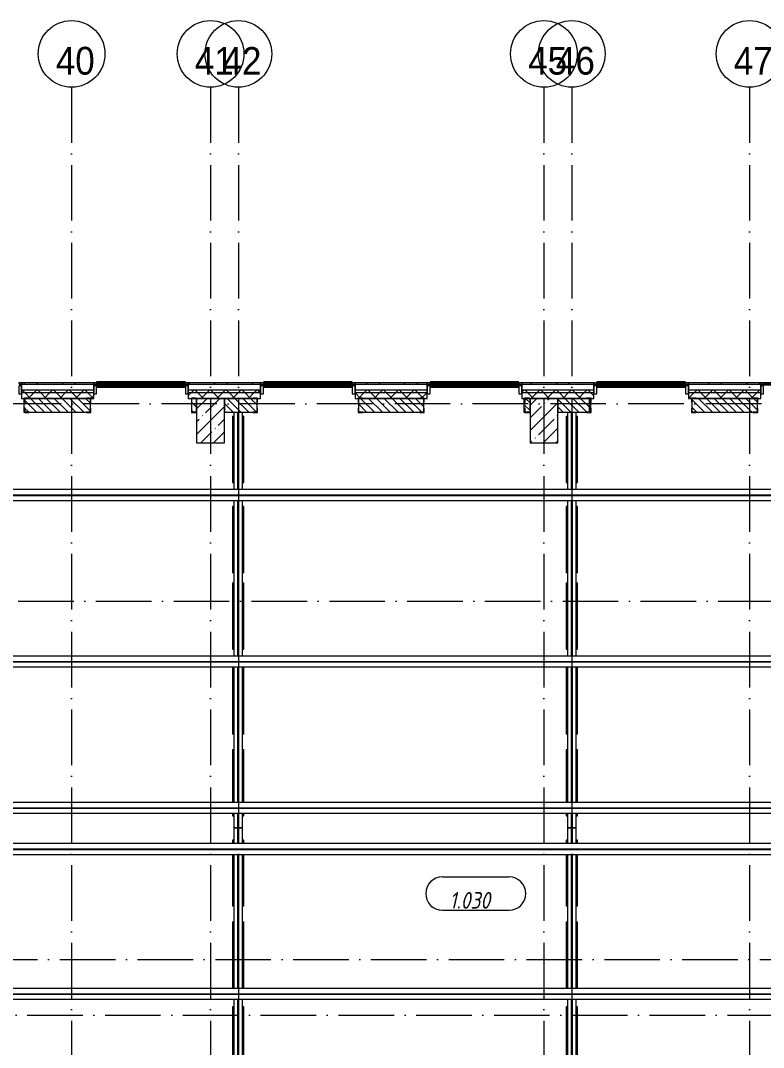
# Model space of a CAD drawing. Header units: millimetres. Extents: x -6467 to 106027, y -7090 to 195095.
# Drawn here: x 53689 to 67059, y 176613 to 195095 of the extents above; entities that cross this region are included whole.
import ezdxf

# ---------------------------------------------------------------- set-up
doc = ezdxf.new("R2010")
doc.units = ezdxf.units.MM
doc.linetypes.add('50_200_ШТРИХ_1Т_ш5_п1_п1_', pattern=[1400, 1000, -200, 0, -200])
for name, color, linetype, lineweight, true_color in [('A-AREA-IDEN-1', 7, 'Continuous', 9, 0xaaaaaa), ('A-GENM-1', 7, 'Continuous', 9, 0xaaaaaa), ('A-GENM-2', 7, 'Continuous', 20, 0xaaaaaa), ('A-WALL-2', 7, 'Continuous', 5, 0xaaaaaa), ('Оси-1', 7, 'Continuous', 20, 0xaaaaaa), ('Оси-2', 7, 'Continuous', 9, 0xaaaaaa), ('Оси-3', 7, '50_200_ШТРИХ_1Т_ш5_п1_п1_', 9, 0xaaaaaa)]:
    doc.layers.add(name, color=color, linetype=linetype, lineweight=lineweight, true_color=true_color)
for name, color, linetype, lineweight in [('A-DETL-1', 7, 'Continuous', 50), ('A-GLAZ-CWMG', 7, 'Continuous', 9), ('A-GLAZ-CWMG-1', 7, 'Continuous', 20), ('A-WALL', 7, 'Continuous', 5), ('A-WALL-FNSH-1', 7, 'Continuous', 5), ('I-WALL', 7, 'Continuous', 5), ('S-BEAM', 7, 'Continuous', 9), ('S-BEAM-1', 7, 'Continuous', 5), ('S-COLS', 7, 'Continuous', 9), ('S-COLS-1', 7, 'Continuous', 5)]:
    doc.layers.add(name, color=color, linetype=linetype, lineweight=lineweight)
doc.styles.add('Arial', font='arial.ttf', dxfattribs={"width": 0.9, "height": 500})
doc.styles.add('ISOCPEUR_I_1', font='isocpeui.ttf', dxfattribs={"width": 0.85, "height": 2.5})
pattern_1 = [(45, (109.45, 102614.03), (-141.42136, 141.42136), []), (135, (109.45, 102614.03), (-141.42136, -141.42136), [])]
pattern_2 = [(135, (109.45, 102614.03), (-70.71068, -70.71068), [])]
pattern_3 = [(45, (109.45, 102614.03), (-228.0985, 228.0985), []), (45, (337.55, 102614.03), (-228.0985, 228.0985), [403.225, -80.645, 6.706, -73.939])]

# ---------------------------------------------------------------- blocks, each defined once
blk = doc.blocks.new('250_Двутавр типа Ш _АСТО 20-93__НесКаркас_Балка_ - 30Ш2-29127591-АИ_План этажа Радиаторы_3')
at = {"layer": 'S-BEAM'}
for p, q in [((-12100, 100.5), (11900, 100.5)), ((-12100, -100.5), (11900, -100.5))]:
    blk.add_line(p, q, dxfattribs=at)
at = {"layer": 'S-BEAM-1'}
for p, q in [((11900, 4.5), (-12100, 4.5)), ((11900, -4.5), (-12100, -4.5))]:
    blk.add_line(p, q, dxfattribs=at)
blk = doc.blocks.new('250_Двутавр типа Ш _АСТО 20-93__НесКаркас_Балка_ - 30Ш2-29127592-АИ_План этажа Радиаторы_3')
at = {"layer": 'S-BEAM'}
for p, q in [((-12100, 100.5), (11900, 100.5)), ((-12100, -100.5), (11900, -100.5))]:
    blk.add_line(p, q, dxfattribs=at)
at = {"layer": 'S-BEAM-1'}
for p, q in [((11900, 4.5), (-12100, 4.5)), ((11900, -4.5), (-12100, -4.5))]:
    blk.add_line(p, q, dxfattribs=at)
blk = doc.blocks.new('250_Двутавр типа Ш _АСТО 20-93__НесКаркас_Балка_ - 30Ш2-29127593-АИ_План этажа Радиаторы_3')
at = {"layer": 'S-BEAM'}
for p, q in [((-12100, 100.5), (11900, 100.5)), ((-12100, -100.5), (11900, -100.5))]:
    blk.add_line(p, q, dxfattribs=at)
at = {"layer": 'S-BEAM-1'}
for p, q in [((11900, 4.5), (-12100, 4.5)), ((11900, -4.5), (-12100, -4.5))]:
    blk.add_line(p, q, dxfattribs=at)
blk = doc.blocks.new('250_Двутавр типа Ш _АСТО 20-93__НесКаркас_Балка_ - 30Ш2-29127594-АИ_План этажа Радиаторы_3')
at = {"layer": 'S-BEAM-1'}
for p, q in [((11900, 4.5), (-12100, 4.5)), ((11900, -4.5), (-12100, -4.5))]:
    blk.add_line(p, q, dxfattribs=at)
blk = doc.blocks.new('250_Двутавр типа Ш _АСТО 20-93__НесКаркас_Балка_ - 30Ш2-29127595-АИ_План этажа Радиаторы_3')
at = {"layer": 'S-BEAM'}
for p, q in [((-12100, 100.5), (11900, 100.5)), ((-12100, -100.5), (11900, -100.5))]:
    blk.add_line(p, q, dxfattribs=at)
at = {"layer": 'S-BEAM-1'}
for p, q in [((11900, 4.5), (-12100, 4.5)), ((11900, -4.5), (-12100, -4.5))]:
    blk.add_line(p, q, dxfattribs=at)
blk = doc.blocks.new('Ферма17 - Ферма-21404435-АИ_План этажа Радиаторы_3')
at = {"layer": 'S-BEAM'}
for p, q in [((57425, 84040), (57425, 85431)), ((57490, 84040), (57490, 85431)), ((57495, 84040), (57495, 85431)), ((57500, 85431), (57500, 84040)), ((57505, 85431), (57505, 84040)), ((57570, 85431), (57570, 84040)), ((57395, 85362), (57425, 85362)), ((57395, 85362), (57395, 84173)), ((57500, 85371), (57495, 85371)), ((57570, 85362), (57600, 85362)), ((57600, 84173), (57600, 85362)), ((57500, 85126), (57495, 85126)), ((57395, 84173), (57395, 84169)), ((57425, 84173), (57395, 84173)), ((57395, 84169), (57425, 84169)), ((57500, 84226), (57495, 84226)), ((57600, 84173), (57570, 84173)), ((57570, 84169), (57600, 84169)), ((57600, 84169), (57600, 84173)), ((57425, 83733), (57395, 83733)), ((57395, 83733), (57395, 83730)), ((57395, 83730), (57425, 83730)), ((57395, 83730), (57395, 82540)), ((57425, 81043), (57425, 83839)), ((57490, 81043), (57490, 83839)), ((57495, 81043), (57495, 83839)), ((57500, 83839), (57500, 81043)), ((57505, 83839), (57505, 81043)), ((57570, 83839), (57570, 81043)), ((57600, 83733), (57570, 83733)), ((57570, 83730), (57600, 83730)), ((57600, 83730), (57600, 83733)), ((57600, 82540), (57600, 83730)), ((57500, 83676), (57495, 83676)), ((57500, 82726), (57495, 82726)), ((57425, 82540), (57395, 82540)), ((57600, 82540), (57570, 82540)), ((57395, 82362), (57425, 82362)), ((57395, 82362), (57395, 81173)), ((57570, 82362), (57600, 82362)), ((57600, 81173), (57600, 82362)), ((57500, 82176), (57495, 82176)), ((57395, 81173), (57395, 81169)), ((57425, 81173), (57395, 81173)), ((57395, 81169), (57425, 81169)), ((57500, 81276), (57495, 81276)), ((57600, 81173), (57570, 81173)), ((57570, 81169), (57600, 81169)), ((57600, 81169), (57600, 81173)), ((57425, 80833), (57395, 80833)), ((57395, 80833), (57395, 80830)), ((57395, 80830), (57425, 80830)), ((57395, 80830), (57395, 79640)), ((57425, 78408), (57425, 80842)), ((57490, 78408), (57490, 80842)), ((57495, 78408), (57495, 80842)), ((57500, 80842), (57500, 78408)), ((57505, 80842), (57505, 78408)), ((57570, 80842), (57570, 78408)), ((57600, 80833), (57570, 80833)), ((57570, 80830), (57600, 80830)), ((57600, 80830), (57600, 80833)), ((57600, 79640), (57600, 80830)), ((57500, 80726), (57495, 80726)), ((57500, 79776), (57495, 79776)), ((57425, 79640), (57395, 79640)), ((57600, 79640), (57570, 79640)), ((57395, 79362), (57425, 79362)), ((57395, 79362), (57395, 78408)), ((57570, 79362), (57600, 79362)), ((57600, 78408), (57600, 79362)), ((57500, 79226), (57495, 79226)), ((57395, 78207), (57395, 78173)), ((57425, 77951), (57425, 78207)), ((57490, 77952), (57490, 78207)), ((57495, 77952), (57495, 78207)), ((57500, 78207), (57500, 77952)), ((57505, 78207), (57505, 77952)), ((57570, 78207), (57570, 77951)), ((57600, 78173), (57600, 78207)), ((57395, 78173), (57395, 78169)), ((57425, 78173), (57395, 78173)), ((57395, 78169), (57425, 78169)), ((57600, 78173), (57570, 78173)), ((57570, 78169), (57600, 78169)), ((57600, 78169), (57600, 78173)), ((57490, 77951), (57425, 77951)), ((57425, 77951), (57490, 77951)), ((57425, 77669), (57425, 77951)), ((57495, 77952), (57490, 77952)), ((57490, 77952), (57490, 77951)), ((57490, 77951), (57495, 77951)), ((57495, 77951), (57490, 77951)), ((57490, 77951), (57490, 77951)), ((57490, 77951), (57495, 77951)), ((57490, 77669), (57490, 77951)), ((57490, 77951), (57495, 77951)), ((57495, 77951), (57490, 77951)), ((57495, 77669), (57495, 77951)), ((57505, 77952), (57500, 77952)), ((57500, 77951), (57505, 77951)), ((57505, 77951), (57500, 77951)), ((57500, 77951), (57500, 77669)), ((57500, 77951), (57505, 77951)), ((57500, 77951), (57505, 77951)), ((57505, 77951), (57500, 77951)), ((57505, 77951), (57505, 77952)), ((57505, 77951), (57505, 77951)), ((57505, 77951), (57570, 77951)), ((57505, 77951), (57505, 77669)), ((57570, 77951), (57505, 77951)), ((57570, 77951), (57570, 77669)), ((57425, 77733), (57395, 77733)), ((57395, 77733), (57395, 77730)), ((57395, 77730), (57425, 77730)), ((57395, 77730), (57395, 77669)), ((57600, 77733), (57570, 77733)), ((57570, 77730), (57600, 77730)), ((57600, 77730), (57600, 77733)), ((57600, 77669), (57600, 77730)), ((57395, 77468), (57395, 76540)), ((57425, 75062), (57425, 77468)), ((57490, 75062), (57490, 77468)), ((57495, 75062), (57495, 77468)), ((57500, 77468), (57500, 75062)), ((57505, 77468), (57505, 75062)), ((57570, 77468), (57570, 75062)), ((57600, 76540), (57600, 77468)), ((57425, 76540), (57395, 76540)), ((57495, 76676), (57500, 76676)), ((57600, 76540), (57570, 76540)), ((57395, 76262), (57425, 76262)), ((57395, 76262), (57395, 75073)), ((57570, 76262), (57600, 76262)), ((57600, 75073), (57600, 76262)), ((57495, 76126), (57500, 76126)), ((57395, 75073), (57395, 75069)), ((57425, 75073), (57395, 75073)), ((57395, 75069), (57425, 75069)), ((57495, 75176), (57500, 75176)), ((57600, 75073), (57570, 75073)), ((57570, 75069), (57600, 75069)), ((57600, 75069), (57600, 75073)), ((57425, 72049), (57425, 74861)), ((57490, 72049), (57490, 74861)), ((57495, 72049), (57495, 74861)), ((57500, 74861), (57500, 72049)), ((57505, 74861), (57505, 72049)), ((57570, 74861), (57570, 72049)), ((57425, 74733), (57395, 74733)), ((57395, 74733), (57395, 74730)), ((57395, 74730), (57425, 74730)), ((57395, 74730), (57395, 73540)), ((57600, 74733), (57570, 74733)), ((57570, 74730), (57600, 74730)), ((57600, 74730), (57600, 74733)), ((57600, 73540), (57600, 74730)), ((57495, 74626), (57500, 74626)), ((57495, 73726), (57500, 73726)), ((57425, 73540), (57395, 73540)), ((57600, 73540), (57570, 73540)), ((57395, 73362), (57425, 73362)), ((57395, 73362), (57395, 72173)), ((57570, 73362), (57600, 73362)), ((57600, 72173), (57600, 73362)), ((57495, 73176), (57500, 73176)), ((57395, 72173), (57395, 72169)), ((57425, 72173), (57395, 72173)), ((57395, 72169), (57425, 72169)), ((57495, 72226), (57500, 72226)), ((57600, 72173), (57570, 72173)), ((57570, 72169), (57600, 72169)), ((57600, 72169), (57600, 72173)), ((57425, 71733), (57395, 71733)), ((57395, 71733), (57395, 71730)), ((57395, 71730), (57425, 71730)), ((57395, 71730), (57395, 70540)), ((57425, 70322), (57425, 71848)), ((57490, 70322), (57490, 71848)), ((57495, 70322), (57495, 71848)), ((57500, 71848), (57500, 70322)), ((57505, 71848), (57505, 70322)), ((57570, 71848), (57570, 70322)), ((57600, 71733), (57570, 71733)), ((57570, 71730), (57600, 71730)), ((57600, 71730), (57600, 71733)), ((57600, 70540), (57600, 71730)), ((57495, 71676), (57500, 71676)), ((57495, 70776), (57500, 70776)), ((57425, 70540), (57395, 70540)), ((57495, 70431), (57500, 70431)), ((57600, 70540), (57570, 70540))]:
    blk.add_line(p, q, dxfattribs=at)
blk = doc.blocks.new('Ферма22 - Ферма-21404845-АИ_План этажа Радиаторы_3')
at = {"layer": 'S-BEAM'}
for p, q in [((63430, 84040), (63430, 85431)), ((63495, 84040), (63495, 85431)), ((63500, 84040), (63500, 85431)), ((63505, 85431), (63505, 84040)), ((63510, 85431), (63510, 84040)), ((63575, 85431), (63575, 84040)), ((63400, 85362), (63430, 85362)), ((63400, 85362), (63400, 84173)), ((63505, 85371), (63500, 85371)), ((63575, 85362), (63605, 85362)), ((63605, 84173), (63605, 85362)), ((63505, 85126), (63500, 85126)), ((63400, 84173), (63400, 84169)), ((63430, 84173), (63400, 84173)), ((63400, 84169), (63430, 84169)), ((63505, 84226), (63500, 84226)), ((63605, 84173), (63575, 84173)), ((63575, 84169), (63605, 84169)), ((63605, 84169), (63605, 84173)), ((63430, 83733), (63400, 83733)), ((63400, 83733), (63400, 83730)), ((63400, 83730), (63430, 83730)), ((63400, 83730), (63400, 82540)), ((63430, 81043), (63430, 83839)), ((63495, 81043), (63495, 83839)), ((63500, 81043), (63500, 83839)), ((63505, 83839), (63505, 81043)), ((63510, 83839), (63510, 81043)), ((63575, 83839), (63575, 81043)), ((63605, 83733), (63575, 83733)), ((63575, 83730), (63605, 83730)), ((63605, 83730), (63605, 83733)), ((63605, 82540), (63605, 83730)), ((63505, 83676), (63500, 83676)), ((63505, 82726), (63500, 82726)), ((63430, 82540), (63400, 82540)), ((63605, 82540), (63575, 82540)), ((63400, 82362), (63430, 82362)), ((63400, 82362), (63400, 81173)), ((63575, 82362), (63605, 82362)), ((63605, 81173), (63605, 82362)), ((63505, 82176), (63500, 82176)), ((63400, 81173), (63400, 81169)), ((63430, 81173), (63400, 81173)), ((63400, 81169), (63430, 81169)), ((63505, 81276), (63500, 81276)), ((63605, 81173), (63575, 81173)), ((63575, 81169), (63605, 81169)), ((63605, 81169), (63605, 81173)), ((63430, 80833), (63400, 80833)), ((63400, 80833), (63400, 80830)), ((63400, 80830), (63430, 80830)), ((63400, 80830), (63400, 79640)), ((63430, 78408), (63430, 80842)), ((63495, 78408), (63495, 80842)), ((63500, 78408), (63500, 80842)), ((63505, 80842), (63505, 78408)), ((63510, 80842), (63510, 78408)), ((63575, 80842), (63575, 78408)), ((63605, 80833), (63575, 80833)), ((63575, 80830), (63605, 80830)), ((63605, 80830), (63605, 80833)), ((63605, 79640), (63605, 80830)), ((63505, 80726), (63500, 80726)), ((63505, 79776), (63500, 79776)), ((63430, 79640), (63400, 79640)), ((63605, 79640), (63575, 79640)), ((63400, 79362), (63430, 79362)), ((63400, 79362), (63400, 78408)), ((63575, 79362), (63605, 79362)), ((63605, 78408), (63605, 79362)), ((63505, 79226), (63500, 79226)), ((63400, 78207), (63400, 78173)), ((63430, 77951), (63430, 78207)), ((63495, 77952), (63495, 78207)), ((63500, 77952), (63500, 78207)), ((63505, 78207), (63505, 77952)), ((63510, 78207), (63510, 77952)), ((63575, 78207), (63575, 77951)), ((63605, 78173), (63605, 78207)), ((63400, 78173), (63400, 78169)), ((63430, 78173), (63400, 78173)), ((63400, 78169), (63430, 78169)), ((63605, 78173), (63575, 78173)), ((63575, 78169), (63605, 78169)), ((63605, 78169), (63605, 78173)), ((63495, 77951), (63430, 77951)), ((63430, 77951), (63495, 77951)), ((63430, 77669), (63430, 77951)), ((63500, 77952), (63495, 77952)), ((63495, 77952), (63495, 77951)), ((63495, 77951), (63500, 77951)), ((63500, 77951), (63495, 77951)), ((63495, 77951), (63495, 77951)), ((63495, 77951), (63500, 77951)), ((63495, 77669), (63495, 77951)), ((63495, 77951), (63500, 77951)), ((63500, 77951), (63495, 77951)), ((63500, 77669), (63500, 77951)), ((63510, 77952), (63505, 77952)), ((63505, 77951), (63510, 77951)), ((63510, 77951), (63505, 77951)), ((63505, 77951), (63505, 77669)), ((63505, 77951), (63510, 77951)), ((63505, 77951), (63510, 77951)), ((63510, 77951), (63505, 77951)), ((63510, 77951), (63510, 77952)), ((63510, 77951), (63510, 77951)), ((63510, 77951), (63575, 77951)), ((63510, 77951), (63510, 77669)), ((63575, 77951), (63510, 77951)), ((63575, 77951), (63575, 77669)), ((63430, 77733), (63400, 77733)), ((63400, 77733), (63400, 77730)), ((63400, 77730), (63430, 77730)), ((63400, 77730), (63400, 77669)), ((63605, 77733), (63575, 77733)), ((63575, 77730), (63605, 77730)), ((63605, 77730), (63605, 77733)), ((63605, 77669), (63605, 77730)), ((63400, 77468), (63400, 76540)), ((63430, 75062), (63430, 77468)), ((63495, 75062), (63495, 77468)), ((63500, 75062), (63500, 77468)), ((63505, 77468), (63505, 75062)), ((63510, 77468), (63510, 75062)), ((63575, 77468), (63575, 75062)), ((63605, 76540), (63605, 77468)), ((63430, 76540), (63400, 76540)), ((63500, 76676), (63505, 76676)), ((63605, 76540), (63575, 76540)), ((63400, 76262), (63430, 76262)), ((63400, 76262), (63400, 75073)), ((63575, 76262), (63605, 76262)), ((63605, 75073), (63605, 76262)), ((63500, 76126), (63505, 76126)), ((63400, 75073), (63400, 75069)), ((63430, 75073), (63400, 75073)), ((63400, 75069), (63430, 75069)), ((63500, 75176), (63505, 75176)), ((63605, 75073), (63575, 75073)), ((63575, 75069), (63605, 75069)), ((63605, 75069), (63605, 75073)), ((63430, 72049), (63430, 74861)), ((63495, 72049), (63495, 74861)), ((63500, 72049), (63500, 74861)), ((63505, 74861), (63505, 72049)), ((63510, 74861), (63510, 72049)), ((63575, 74861), (63575, 72049)), ((63430, 74733), (63400, 74733)), ((63400, 74733), (63400, 74730)), ((63400, 74730), (63430, 74730)), ((63400, 74730), (63400, 73540)), ((63605, 74733), (63575, 74733)), ((63575, 74730), (63605, 74730)), ((63605, 74730), (63605, 74733)), ((63605, 73540), (63605, 74730)), ((63500, 74626), (63505, 74626)), ((63500, 73726), (63505, 73726)), ((63430, 73540), (63400, 73540)), ((63605, 73540), (63575, 73540)), ((63400, 73362), (63430, 73362)), ((63400, 73362), (63400, 72173)), ((63575, 73362), (63605, 73362)), ((63605, 72173), (63605, 73362)), ((63500, 73176), (63505, 73176)), ((63400, 72173), (63400, 72169)), ((63430, 72173), (63400, 72173)), ((63400, 72169), (63430, 72169)), ((63500, 72226), (63505, 72226)), ((63605, 72173), (63575, 72173)), ((63575, 72169), (63605, 72169)), ((63605, 72169), (63605, 72173)), ((63430, 71733), (63400, 71733)), ((63400, 71733), (63400, 71730)), ((63400, 71730), (63430, 71730)), ((63400, 71730), (63400, 70540)), ((63430, 70322), (63430, 71848)), ((63495, 70322), (63495, 71848)), ((63500, 70322), (63500, 71848)), ((63505, 71848), (63505, 70322)), ((63510, 71848), (63510, 70322)), ((63575, 71848), (63575, 70322)), ((63605, 71733), (63575, 71733)), ((63575, 71730), (63605, 71730)), ((63605, 71730), (63605, 71733)), ((63605, 70540), (63605, 71730)), ((63500, 71676), (63505, 71676)), ((63500, 70776), (63505, 70776)), ((63430, 70540), (63400, 70540)), ((63500, 70431), (63505, 70431)), ((63605, 70540), (63575, 70540))]:
    blk.add_line(p, q, dxfattribs=at)
blk = doc.blocks.new('Прямоугольный импост - Импост структурный с накладкой - 180мм-22887934-АИ_План этажа Радиаторы_3')
at = {"layer": 'A-GLAZ-CWMG-1'}
for p, q in [((0, 17), (-50, 17)), ((-50, 17), (-50, 0)), ((-50, 0), (-40, 0)), ((-40, 0), (-40, -40)), ((-10, -40), (-10, 0)), ((-10, 0), (0, 0)), ((0, 0), (0, 17)), ((-40, -40), (-50, -40)), ((-50, -40), (-50, -180)), ((-50, -180), (0, -180)), ((0, -40), (-10, -40)), ((0, -180), (0, -40))]:
    blk.add_line(p, q, dxfattribs=at)
blk = doc.blocks.new('Прямоугольный импост - Импост структурный с накладкой - 180мм-22888003-АИ_План этажа Радиаторы_3')
at = {"layer": 'A-GLAZ-CWMG-1'}
for p, q in [((-50, 0), (-50, 17)), ((-50, 17), (0, 17)), ((-40, 0), (-50, 0)), ((-40, -40), (-40, 0)), ((0, 0), (-10, 0)), ((-10, 0), (-10, -40)), ((0, 17), (0, 0)), ((-50, -180), (-50, -40)), ((-50, -40), (-40, -40)), ((0, -180), (-50, -180)), ((-10, -40), (0, -40)), ((0, -40), (0, -180))]:
    blk.add_line(p, q, dxfattribs=at)
blk = doc.blocks.new('Фахверк _газобетон торцы_602 - Фахверк _газобетон торцы_-25582901-АИ_План этажа Радиаторы_3')
at = {"layer": 'A-GENM-2'}
for p, q in [((89406, 156989), (89325, 156989)), ((89325, 156989), (89325, 156983)), ((89325, 156983), (89400, 156983)), ((89400, 156983), (89400, 156908)), ((89406, 156908), (89406, 156989)), ((89400, 156733), (89325, 156733)), ((89325, 156733), (89325, 156727)), ((89325, 156727), (89406, 156727)), ((89400, 156908), (89406, 156908)), ((89406, 156808), (89400, 156808)), ((89400, 156808), (89400, 156733)), ((89406, 156727), (89406, 156808))]:
    blk.add_line(p, q, dxfattribs=at)
blk = doc.blocks.new('Фахверк _газобетон торцы_603 - Фахверк _газобетон торцы_-25582921-АИ_План этажа Радиаторы_3')
at = {"layer": 'A-GENM-2'}
for p, q in [((89406, 11135), (89325, 11135)), ((89325, 11135), (89325, 11129)), ((89325, 11129), (89400, 11129)), ((89400, 11129), (89400, 11054)), ((89406, 11054), (89406, 11135)), ((89400, 11054), (89406, 11054)), ((89400, 10954), (89400, 10879)), ((89406, 10954), (89400, 10954)), ((89406, 10873), (89406, 10954)), ((89400, 10879), (89325, 10879)), ((89325, 10879), (89325, 10873)), ((89325, 10873), (89406, 10873))]:
    blk.add_line(p, q, dxfattribs=at)
blk = doc.blocks.new('Фахверк _газобетон торцы_604 - Фахверк _газобетон торцы_-25582941-АИ_План этажа Радиаторы_3')
at = {"layer": 'A-GENM-2'}
for p, q in [((89406, 156989), (89325, 156989)), ((89325, 156989), (89325, 156983)), ((89325, 156983), (89400, 156983)), ((89400, 156983), (89400, 156908)), ((89406, 156908), (89406, 156989)), ((89400, 156733), (89325, 156733)), ((89325, 156733), (89325, 156727)), ((89325, 156727), (89406, 156727)), ((89400, 156908), (89406, 156908)), ((89406, 156808), (89400, 156808)), ((89400, 156808), (89400, 156733)), ((89406, 156727), (89406, 156808))]:
    blk.add_line(p, q, dxfattribs=at)
blk = doc.blocks.new('Фахверк _газобетон торцы_605 - Фахверк _газобетон торцы_-25582961-АИ_План этажа Радиаторы_3')
at = {"layer": 'A-GENM-2'}
for p, q in [((89406, 11135), (89325, 11135)), ((89325, 11135), (89325, 11129)), ((89325, 11129), (89400, 11129)), ((89400, 11129), (89400, 11054)), ((89406, 11054), (89406, 11135)), ((89400, 11054), (89406, 11054)), ((89400, 10954), (89400, 10879)), ((89406, 10954), (89400, 10954)), ((89406, 10873), (89406, 10954)), ((89400, 10879), (89325, 10879)), ((89325, 10879), (89325, 10873)), ((89325, 10873), (89406, 10873))]:
    blk.add_line(p, q, dxfattribs=at)
blk = doc.blocks.new('Фахверк _газобетон торцы_606 - Фахверк _газобетон торцы_-25582981-АИ_План этажа Радиаторы_3')
at = {"layer": 'A-GENM-2'}
for p, q in [((89406, 156989), (89325, 156989)), ((89325, 156989), (89325, 156983)), ((89325, 156983), (89400, 156983)), ((89400, 156983), (89400, 156908)), ((89406, 156908), (89406, 156989)), ((89400, 156733), (89325, 156733)), ((89325, 156733), (89325, 156727)), ((89325, 156727), (89406, 156727)), ((89400, 156908), (89406, 156908)), ((89406, 156808), (89400, 156808)), ((89400, 156808), (89400, 156733)), ((89406, 156727), (89406, 156808))]:
    blk.add_line(p, q, dxfattribs=at)
blk = doc.blocks.new('Фахверк _газобетон торцы_607 - Фахверк _газобетон торцы_-25583001-АИ_План этажа Радиаторы_3')
at = {"layer": 'A-GENM-2'}
for p, q in [((89406, 11135), (89325, 11135)), ((89325, 11135), (89325, 11129)), ((89325, 11129), (89400, 11129)), ((89400, 11129), (89400, 11054)), ((89406, 11054), (89406, 11135)), ((89400, 11054), (89406, 11054)), ((89400, 10954), (89400, 10879)), ((89406, 10954), (89400, 10954)), ((89406, 10873), (89406, 10954)), ((89400, 10879), (89325, 10879)), ((89325, 10879), (89325, 10873)), ((89325, 10873), (89406, 10873))]:
    blk.add_line(p, q, dxfattribs=at)
blk = doc.blocks.new('Фахверк _газобетон торцы_608 - Фахверк _газобетон торцы_-25583021-АИ_План этажа Радиаторы_3')
at = {"layer": 'A-GENM-2'}
for p, q in [((89406, 156989), (89325, 156989)), ((89325, 156989), (89325, 156983)), ((89325, 156983), (89400, 156983)), ((89400, 156983), (89400, 156908)), ((89406, 156908), (89406, 156989)), ((89400, 156733), (89325, 156733)), ((89325, 156733), (89325, 156727)), ((89325, 156727), (89406, 156727)), ((89400, 156908), (89406, 156908)), ((89406, 156808), (89400, 156808)), ((89400, 156808), (89400, 156733)), ((89406, 156727), (89406, 156808))]:
    blk.add_line(p, q, dxfattribs=at)
blk = doc.blocks.new('Фахверк _газобетон торцы_609 - Фахверк _газобетон торцы_-25583041-АИ_План этажа Радиаторы_3')
at = {"layer": 'A-GENM-2'}
for p, q in [((89406, 11135), (89325, 11135)), ((89325, 11135), (89325, 11129)), ((89325, 11129), (89400, 11129)), ((89400, 11129), (89400, 11054)), ((89406, 11054), (89406, 11135)), ((89400, 11054), (89406, 11054)), ((89400, 10954), (89400, 10879)), ((89406, 10954), (89400, 10954)), ((89406, 10873), (89406, 10954)), ((89400, 10879), (89325, 10879)), ((89325, 10879), (89325, 10873)), ((89325, 10873), (89406, 10873))]:
    blk.add_line(p, q, dxfattribs=at)
blk = doc.blocks.new('Фахверк _газобетон торцы_610 - Фахверк _газобетон торцы_-25583061-АИ_План этажа Радиаторы_3')
at = {"layer": 'A-GENM-2'}
for p, q in [((89406, 156989), (89325, 156989)), ((89325, 156989), (89325, 156983)), ((89325, 156983), (89400, 156983)), ((89400, 156983), (89400, 156908)), ((89406, 156908), (89406, 156989)), ((89400, 156733), (89325, 156733)), ((89325, 156733), (89325, 156727)), ((89325, 156727), (89406, 156727)), ((89400, 156908), (89406, 156908)), ((89406, 156808), (89400, 156808)), ((89400, 156808), (89400, 156733)), ((89406, 156727), (89406, 156808))]:
    blk.add_line(p, q, dxfattribs=at)
blk = doc.blocks.new('Фахверк _газобетон торцы_611 - Фахверк _газобетон торцы_-25583081-АИ_План этажа Радиаторы_3')
at = {"layer": 'A-GENM-2'}
for p, q in [((89406, 11135), (89325, 11135)), ((89325, 11135), (89325, 11129)), ((89325, 11129), (89400, 11129)), ((89400, 11129), (89400, 11054)), ((89406, 11054), (89406, 11135)), ((89400, 11054), (89406, 11054)), ((89400, 10954), (89400, 10879)), ((89406, 10954), (89400, 10954)), ((89406, 10873), (89406, 10954)), ((89400, 10879), (89325, 10879)), ((89325, 10879), (89325, 10873)), ((89325, 10873), (89406, 10873))]:
    blk.add_line(p, q, dxfattribs=at)
blk = doc.blocks.new('Ось сетки - Круг_Ø6_00__ISO-2_5_0_9K_-17386508-АИ_План этажа Радиаторы_3')
at = {"layer": 'Оси-1'}
blk.add_circle((0, 0), 3, dxfattribs=at)
blk = doc.blocks.new('AAR_СКБ_Марка_помещения_1_5 ммп - Номер-27962133-АИ_План этажа Радиаторы_3')
at = {"layer": 'A-AREA-IDEN-1'}
for p, q in [((-2.987, 3), (3.013, 3)), ((-2.987, 0), (3.013, 0))]:
    blk.add_line(p, q, dxfattribs=at)
for centre, start, end in [((-2.987, 1.5), 90, 270), ((3.013, 1.5), 270, 90)]:
    blk.add_arc(centre, 1.5, start, end, dxfattribs=at)

msp = doc.modelspace()

# ---------------------------------------------------------------- hatches: boundary and pattern name
at = {"layer": 'A-WALL'}
h = msp.add_hatch(dxfattribs=at)
h.set_pattern_fill('FP_122', color=256, style=0, pattern_type=2)
h.set_pattern_definition(pattern_1)
h.paths.add_polyline_path([(101459, 188395), (101509, 188395), (101509, 188445), (94733, 188445), (94733, 188395), (100471, 188395)])
h.paths.add_polyline_path([(92200, 188395), (93883, 188395), (93883, 188445), (91594, 188445), (91594, 188395)])
h.paths.add_polyline_path([(89894, 188395), (89894, 188445), (88699, 188445), (88699, 188395), (89719, 188395)])
h.paths.add_polyline_path([(85804, 188395), (86999, 188395), (86999, 188445), (85804, 188445)])
h.paths.add_polyline_path([(83930, 188395), (84104, 188395), (84104, 188445), (82909, 188445), (82909, 188395), (83103, 188395)])
h.paths.add_polyline_path([(78314, 188395), (78314, 188445), (77119, 188445), (77119, 188395), (78140, 188395)])
h.paths.add_polyline_path([(80621, 188395), (81209, 188395), (81209, 188445), (80014, 188445), (80014, 188395)])
h.paths.add_polyline_path([(75419, 188395), (75419, 188445), (71709, 188445), (71709, 188395), (74832, 188395)])
h.paths.add_polyline_path([(69869, 188395), (70009, 188395), (70009, 188445), (68709, 188445), (68709, 188395), (69042, 188395)])
h.paths.add_polyline_path([(65709, 188395), (67009, 188395), (67009, 188445), (65709, 188445)])
h.paths.add_polyline_path([(64009, 188395), (64009, 188445), (62709, 188445), (62709, 188395), (63253, 188395)])
h.paths.add_polyline_path([(61009, 188395), (61009, 188445), (59709, 188445), (59709, 188395), (60771, 188395)])
h.paths.add_polyline_path([(56709, 188395), (58009, 188395), (58009, 188445), (56709, 188445)])
h.paths.add_polyline_path([(55009, 188395), (55009, 188445), (53709, 188445), (53709, 188395), (54155, 188395)])
h.paths.add_polyline_path([(50847, 188395), (52009, 188395), (52009, 188445), (50209, 188445), (50209, 188395), (50309, 188395)])
h = msp.add_hatch(dxfattribs=at)
h.set_pattern_fill('FP_122', color=256, style=0, pattern_type=2)
h.set_pattern_definition(pattern_1)
h.paths.add_polyline_path([(101359, 188295), (101459, 188295), (101459, 188395), (94733, 188395), (94733, 188295), (100471, 188295)])
h.paths.add_polyline_path([(93609, 188295), (93883, 188295), (93883, 188395), (91594, 188395), (91594, 188295), (93109, 188295)])
h.paths.add_polyline_path([(89894, 188295), (89894, 188395), (88699, 188395), (88699, 188295), (89719, 188295)])
h.paths.add_polyline_path([(85804, 188295), (86999, 188295), (86999, 188395), (85804, 188395)])
h.paths.add_polyline_path([(84104, 188295), (84104, 188395), (82909, 188395), (82909, 188295), (83930, 188295)])
h.paths.add_polyline_path([(81209, 188295), (81209, 188395), (80014, 188395), (80014, 188295), (80621, 188295)])
h.paths.add_polyline_path([(78314, 188295), (78314, 188395), (77119, 188395), (77119, 188295), (78140, 188295)])
h.paths.add_polyline_path([(75419, 188295), (75419, 188395), (71709, 188395), (71709, 188295), (74832, 188295)])
h.paths.add_polyline_path([(68709, 188295), (70009, 188295), (70009, 188395), (68709, 188395)])
h.paths.add_polyline_path([(65734, 188295), (67009, 188295), (67009, 188395), (65709, 188395), (65709, 188295)])
h.paths.add_polyline_path([(64009, 188295), (64009, 188395), (62709, 188395), (62709, 188295), (63253, 188295)])
h.paths.add_polyline_path([(59709, 188295), (61009, 188295), (61009, 188395), (59709, 188395)])
h.paths.add_polyline_path([(58009, 188295), (58009, 188395), (56709, 188395), (56709, 188295), (57463, 188295)])
h.paths.add_polyline_path([(55009, 188295), (55009, 188395), (53709, 188395), (53709, 188295), (54155, 188295)])
h.paths.add_polyline_path([(51109, 188295), (52009, 188295), (52009, 188395), (50309, 188395), (50309, 188295), (51109, 188295)])
at = {"layer": 'A-WALL-2'}
h = msp.add_hatch(dxfattribs=at)
h.set_pattern_fill('FP_121', color=256, style=0, pattern_type=2)
h.set_pattern_definition([(135, (109.45, 102614.03), (-342.1478, -342.1478), []), (135, (337.55, 102614.03), (-342.1478, -342.1478), [])])
h.paths.add_polyline_path([(101609, 188545), (101636, 188545), (101636, 188572), (94733, 188572), (94733, 188545), (100471, 188545)])
h.paths.add_polyline_path([(89894, 188545), (89894, 188572), (88699, 188572), (88699, 188545), (89719, 188545)])
h.paths.add_polyline_path([(91594, 188545), (93883, 188545), (93883, 188572), (91594, 188572)])
h.paths.add_polyline_path([(86411, 188545), (86999, 188545), (86999, 188572), (85804, 188572), (85804, 188545)])
h.paths.add_polyline_path([(80014, 188545), (81209, 188545), (81209, 188572), (80014, 188572)])
h.paths.add_polyline_path([(84104, 188545), (84104, 188572), (82909, 188572), (82909, 188545), (83930, 188545)])
h.paths.add_polyline_path([(78314, 188545), (78314, 188572), (77119, 188572), (77119, 188545), (78140, 188545)])
h.paths.add_polyline_path([(75419, 188545), (75419, 188572), (71709, 188572), (71709, 188545), (74832, 188545)])
h.paths.add_polyline_path([(69869, 188545), (70009, 188545), (70009, 188572), (68709, 188572), (68709, 188545), (69042, 188545)])
h.paths.add_polyline_path([(64009, 188545), (64009, 188572), (62709, 188572), (62709, 188545), (63253, 188545)])
h.paths.add_polyline_path([(65734, 188545), (67009, 188545), (67009, 188572), (65709, 188572), (65709, 188545)])
h.paths.add_polyline_path([(60771, 188545), (61009, 188545), (61009, 188572), (59709, 188572), (59709, 188545)])
h.paths.add_polyline_path([(56709, 188545), (58009, 188545), (58009, 188572), (56709, 188572)])
h.paths.add_polyline_path([(54155, 188545), (55009, 188545), (55009, 188572), (53709, 188572), (53709, 188545)])
h.paths.add_polyline_path([(50059, 188545), (52009, 188545), (52009, 188572), (50059, 188572)])
at = {"layer": 'I-WALL'}
h = msp.add_hatch(dxfattribs=at)
h.set_pattern_fill('FP_2', color=256, style=0, pattern_type=2)
h.set_pattern_definition(pattern_2)
h.paths.add_polyline_path([(54949, 188045), (54949, 188295), (53749, 188295), (53749, 188045), (54155, 188045)])
h = msp.add_hatch(dxfattribs=at)
h.set_pattern_fill('FP_2', color=256, style=0, pattern_type=2)
h.set_pattern_definition(pattern_2)
h.paths.add_polyline_path([(56859, 188045), (56859, 188295), (56769, 188295), (56769, 188045)])
h.paths.add_polyline_path([(57949, 188045), (57949, 188295), (57359, 188295), (57359, 188045), (57463, 188045)])
h = msp.add_hatch(dxfattribs=at)
h.set_pattern_fill('FP_2', color=256, style=0, pattern_type=2)
h.set_pattern_definition(pattern_2)
h.paths.add_polyline_path([(59769, 188045), (60949, 188045), (60949, 188295), (59769, 188295)])
h = msp.add_hatch(dxfattribs=at)
h.set_pattern_fill('FP_2', color=256, style=0, pattern_type=2)
h.set_pattern_definition(pattern_2)
h.paths.add_polyline_path([(62749, 188045), (62859, 188045), (62859, 188295), (62749, 188295)])
h.paths.add_polyline_path([(63929, 188045), (63929, 188295), (63359, 188295), (63359, 188045)])
h = msp.add_hatch(dxfattribs=at)
h.set_pattern_fill('FP_2', color=256, style=0, pattern_type=2)
h.set_pattern_definition(pattern_2)
h.paths.add_polyline_path([(66949, 188045), (66949, 188295), (65769, 188295), (65769, 188045)])
at = {"layer": 'S-COLS-1'}
h = msp.add_hatch(dxfattribs=at)
h.set_pattern_fill('FP_1', color=256, style=0, pattern_type=2)
h.set_pattern_definition(pattern_3)
h.paths.add_polyline_path([(57359, 187495), (57359, 188295), (56859, 188295), (56859, 187495)])
h = msp.add_hatch(dxfattribs=at)
h.set_pattern_fill('FP_1', color=256, style=0, pattern_type=2)
h.set_pattern_definition(pattern_3)
h.paths.add_polyline_path([(63359, 187495), (63359, 188295), (62859, 188295), (62859, 187495), (63253, 187495)])

# ---------------------------------------------------------------- linework, layer by layer
at = {"layer": 'A-DETL-1'}
for p, q in [((55049, 188555), (56669, 188555)), ((56659, 188572), (55059, 188572)), ((56659, 188515), (55059, 188515)), ((58049, 188555), (59669, 188555)), ((59659, 188572), (58059, 188572)), ((59659, 188515), (58059, 188515)), ((61049, 188555), (62669, 188555)), ((62659, 188572), (61059, 188572)), ((62659, 188515), (61059, 188515)), ((64049, 188555), (65669, 188555)), ((65659, 188572), (64059, 188572)), ((65659, 188515), (64059, 188515)), ((67049, 188555), (68669, 188555))]:
    msp.add_line(p, q, dxfattribs=at)
at = {"layer": 'A-WALL'}
for p, q in [((55009, 188545), (53709, 188545)), ((58009, 188545), (56709, 188545)), ((61009, 188545), (59709, 188545)), ((64009, 188545), (62709, 188545)), ((67009, 188545), (65709, 188545)), ((55009, 188445), (53709, 188445)), ((55009, 188395), (53709, 188395)), ((58009, 188445), (56709, 188445)), ((58009, 188395), (56709, 188395)), ((61009, 188445), (59709, 188445)), ((61009, 188395), (59709, 188395)), ((64009, 188445), (62709, 188445)), ((64009, 188395), (62709, 188395)), ((67009, 188445), (65709, 188445)), ((67009, 188395), (65709, 188395)), ((54949, 188295), (53749, 188295)), ((53749, 188295), (53749, 188045)), ((54949, 188045), (54949, 188295)), ((56859, 188295), (56769, 188295)), ((56769, 188295), (56769, 188045)), ((56859, 188045), (56859, 188295)), ((57949, 188295), (57359, 188295)), ((57359, 188295), (57359, 188045)), ((57949, 188045), (57949, 188295)), ((60949, 188295), (59769, 188295)), ((59769, 188295), (59769, 188045)), ((60949, 188045), (60949, 188295)), ((62859, 188295), (62749, 188295)), ((62749, 188295), (62749, 188045)), ((62859, 188045), (62859, 188295)), ((63929, 188295), (63359, 188295)), ((63359, 188295), (63359, 188045)), ((63929, 188045), (63929, 188295)), ((63949, 188295), (63949, 188045)), ((66949, 188295), (65769, 188295)), ((65769, 188295), (65769, 188045)), ((66949, 188045), (66949, 188295)), ((53749, 188045), (54949, 188045)), ((56769, 188045), (56859, 188045)), ((57359, 188045), (57949, 188045)), ((59769, 188045), (60949, 188045)), ((62749, 188045), (62859, 188045)), ((63359, 188045), (63929, 188045)), ((65769, 188045), (66949, 188045))]:
    msp.add_line(p, q, dxfattribs=at)
at = {"layer": 'A-WALL-FNSH-1'}
for p, q in [((55009, 188572), (53709, 188572)), ((53709, 188572), (53709, 188295)), ((55009, 188295), (55009, 188572)), ((58009, 188572), (56709, 188572)), ((56709, 188572), (56709, 188295)), ((58009, 188295), (58009, 188572)), ((61009, 188572), (59709, 188572)), ((59709, 188572), (59709, 188295)), ((61009, 188295), (61009, 188572)), ((64009, 188572), (62709, 188572)), ((62709, 188572), (62709, 188295)), ((64009, 188295), (64009, 188572)), ((67009, 188572), (65709, 188572)), ((65709, 188572), (65709, 188295)), ((67009, 188295), (67009, 188572)), ((53709, 188295), (55009, 188295)), ((56709, 188295), (58009, 188295)), ((59709, 188295), (61009, 188295)), ((62709, 188295), (64009, 188295)), ((65709, 188295), (67009, 188295))]:
    msp.add_line(p, q, dxfattribs=at)
at = {"layer": 'S-BEAM'}
for p, q in [((74559, 180283), (50559, 180283)), ((74559, 180082), (50559, 180082))]:
    msp.add_line(p, q, dxfattribs=at)
at = {"layer": 'S-COLS'}
for p, q in [((56859, 188295), (56859, 188045)), ((57359, 188045), (57359, 188295)), ((62859, 188295), (62859, 188045)), ((63359, 188045), (63359, 188295))]:
    msp.add_line(p, q, dxfattribs=at)
at = {"layer": 'S-COLS-1'}
for p, q in [((57359, 188295), (56859, 188295)), ((63359, 188295), (62859, 188295)), ((56859, 188045), (56859, 187495)), ((57359, 187495), (57359, 188045)), ((62859, 188045), (62859, 187495)), ((63359, 187495), (63359, 188045)), ((56859, 187495), (57359, 187495)), ((62859, 187495), (63359, 187495))]:
    msp.add_line(p, q, dxfattribs=at)
at = {"layer": 'Оси-3'}
for p, q in [((54609, 193895), (54609, 155072)), ((57109, 193895), (57109, 155072)), ((57609, 193895), (57609, 155072)), ((63109, 193895), (63109, 155072)), ((63609, 193895), (63609, 155072)), ((66809, 193895), (66809, 155072)), ((104827, 188195), (-5158, 188195)), ((-5158, 184645), (104827, 184645)), ((48795, 178195), (104827, 178195)), ((37009, 177195), (104827, 177195))]:
    msp.add_line(p, q, dxfattribs=at)

# ---------------------------------------------------------------- block references
at = {"layer": 'A-AREA-IDEN-1', "xscale": 199.9999999999999, "yscale": 199.9999999999999, "zscale": 199.9999999999999}
msp.add_blockref('AAR_СКБ_Марка_помещения_1_5 ммп - Номер-27962133-АИ_План этажа Радиаторы_3', (61879, 179082), dxfattribs=at)
at = {"layer": 'A-GENM-1', "rotation": 180}
for name, p in [('Фахверк _газобетон торцы_611 - Фахверк _газобетон торцы_-25583081-АИ_План этажа Радиаторы_3', (143170, 199174)), ('Фахверк _газобетон торцы_609 - Фахверк _газобетон торцы_-25583041-АИ_План этажа Радиаторы_3', (146170, 199174)), ('Фахверк _газобетон торцы_607 - Фахверк _газобетон торцы_-25583001-АИ_План этажа Радиаторы_3', (149170, 199174)), ('Фахверк _газобетон торцы_605 - Фахверк _газобетон торцы_-25582961-АИ_План этажа Радиаторы_3', (152170, 199174)), ('Фахверк _газобетон торцы_603 - Фахверк _газобетон торцы_-25582921-АИ_План этажа Радиаторы_3', (155170, 199174))]:
    msp.add_blockref(name, p, dxfattribs=at)
at = {"layer": 'A-GENM-1'}
for name, p in [('Фахверк _газобетон торцы_610 - Фахверк _газобетон торцы_-25583061-АИ_План этажа Радиаторы_3', (-34450, 31312)), ('Фахверк _газобетон торцы_608 - Фахверк _газобетон торцы_-25583021-АИ_План этажа Радиаторы_3', (-31450, 31312)), ('Фахверк _газобетон торцы_606 - Фахверк _газобетон торцы_-25582981-АИ_План этажа Радиаторы_3', (-28450, 31312)), ('Фахверк _газобетон торцы_604 - Фахверк _газобетон торцы_-25582941-АИ_План этажа Радиаторы_3', (-25450, 31312)), ('Фахверк _газобетон торцы_602 - Фахверк _газобетон торцы_-25582901-АИ_План этажа Радиаторы_3', (-22451, 31312))]:
    msp.add_blockref(name, p, dxfattribs=at)
at = {"layer": 'A-GLAZ-CWMG'}
for p in [(53709, 188555), (56709, 188555), (59709, 188555), (62709, 188555), (65709, 188555)]:
    msp.add_blockref('Прямоугольный импост - Импост структурный с накладкой - 180мм-22887934-АИ_План этажа Радиаторы_3', p, dxfattribs=at)
at = {"layer": 'A-GLAZ-CWMG', "extrusion": (0, 0, -1)}
for p in [(-55009, 188555), (-58009, 188555), (-61009, 188555), (-64009, 188555), (-67009, 188555)]:
    msp.add_blockref('Прямоугольный импост - Импост структурный с накладкой - 180мм-22888003-АИ_План этажа Радиаторы_3', p, dxfattribs=at)
at = {"layer": 'S-BEAM'}
for name in ['Ферма17 - Ферма-21404435-АИ_План этажа Радиаторы_3', 'Ферма22 - Ферма-21404845-АИ_План этажа Радиаторы_3']:
    msp.add_blockref(name, (109, 102614), dxfattribs=at)
at = {"layer": 'S-BEAM', "rotation": 180}
for name, p in [('250_Двутавр типа Ш _АСТО 20-93__НесКаркас_Балка_ - 30Ш2-29127591-АИ_План этажа Радиаторы_3', (62459, 186553)), ('250_Двутавр типа Ш _АСТО 20-93__НесКаркас_Балка_ - 30Ш2-29127592-АИ_План этажа Радиаторы_3', (62459, 183557)), ('250_Двутавр типа Ш _АСТО 20-93__НесКаркас_Балка_ - 30Ш2-29127593-АИ_План этажа Радиаторы_3', (62459, 180922)), ('250_Двутавр типа Ш _АСТО 20-93__НесКаркас_Балка_ - 30Ш2-29127595-АИ_План этажа Радиаторы_3', (62459, 177575))]:
    msp.add_blockref(name, p, dxfattribs=at)
at = {"layer": 'S-BEAM-1', "rotation": 180}
msp.add_blockref('250_Двутавр типа Ш _АСТО 20-93__НесКаркас_Балка_ - 30Ш2-29127594-АИ_План этажа Радиаторы_3', (62459, 180183), dxfattribs=at)
at = {"layer": 'Оси-1', "xscale": 199.9999999999999, "yscale": 199.9999999999999, "zscale": 199.9999999999999, "rotation": 180}
for p in [(54609, 194495), (57109, 194495), (57609, 194495), (63109, 194495), (63609, 194495), (66809, 194495)]:
    msp.add_blockref('Ось сетки - Круг_Ø6_00__ISO-2_5_0_9K_-17386508-АИ_План этажа Радиаторы_3', p, dxfattribs=at)

# ---------------------------------------------------------------- texts
at = {"layer": 'A-AREA-IDEN-1', "insert": (61774, 179111), "char_height": 300, "width": 900, "attachment_point": 8, "line_spacing_factor": 1.139951, "style": 'ISOCPEUR_I_1'}
msp.add_mtext('\\pxqc,t8.46667,16.93333,25.4,33.86667,42.33333,50.8,59.26667,67.73333,76.2,84.66667,93.13333,101.6,110.06667,118.53333,127,135.46667,143.93333,152.4,160.86667,169.33333,177.8,186.26667,194.73333,203.2,211.66667,220.13333,228.6,237.06667,245.53333,254,262.46667,270.93333;{1.030}', dxfattribs=at)
at = {"layer": 'Оси-2', "char_height": 500, "width": 702, "attachment_point": 5, "line_spacing_factor": 0.936439, "style": 'Arial'}
for s, insert in [('\\pxqc,t4.572,9.144,13.716,18.288,22.86,27.432,32.004,36.576,41.148,45.72,50.292,54.864,59.436,64.008,68.58,73.152,77.724,82.296,86.868,91.44,96.012,100.584,105.156,109.728,114.3,118.872,123.444,128.016,132.588,137.16,141.732,146.304;{40}', (54675, 194368)), ('\\pxqc,t4.572,9.144,13.716,18.288,22.86,27.432,32.004,36.576,41.148,45.72,50.292,54.864,59.436,64.008,68.58,73.152,77.724,82.296,86.868,91.44,96.012,100.584,105.156,109.728,114.3,118.872,123.444,128.016,132.588,137.16,141.732,146.304;{41}', (57175, 194368)), ('\\pxqc,t4.572,9.144,13.716,18.288,22.86,27.432,32.004,36.576,41.148,45.72,50.292,54.864,59.436,64.008,68.58,73.152,77.724,82.296,86.868,91.44,96.012,100.584,105.156,109.728,114.3,118.872,123.444,128.016,132.588,137.16,141.732,146.304;{42}', (57675, 194368)), ('\\pxqc,t4.572,9.144,13.716,18.288,22.86,27.432,32.004,36.576,41.148,45.72,50.292,54.864,59.436,64.008,68.58,73.152,77.724,82.296,86.868,91.44,96.012,100.584,105.156,109.728,114.3,118.872,123.444,128.016,132.588,137.16,141.732,146.304;{45}', (63175, 194368)), ('\\pxqc,t4.572,9.144,13.716,18.288,22.86,27.432,32.004,36.576,41.148,45.72,50.292,54.864,59.436,64.008,68.58,73.152,77.724,82.296,86.868,91.44,96.012,100.584,105.156,109.728,114.3,118.872,123.444,128.016,132.588,137.16,141.732,146.304;{46}', (63675, 194368)), ('\\pxqc,t4.572,9.144,13.716,18.288,22.86,27.432,32.004,36.576,41.148,45.72,50.292,54.864,59.436,64.008,68.58,73.152,77.724,82.296,86.868,91.44,96.012,100.584,105.156,109.728,114.3,118.872,123.444,128.016,132.588,137.16,141.732,146.304;{47}', (66875, 194368))]:
    msp.add_mtext(s, dxfattribs=dict(at, insert=insert))

doc.saveas('drawing.dxf')
